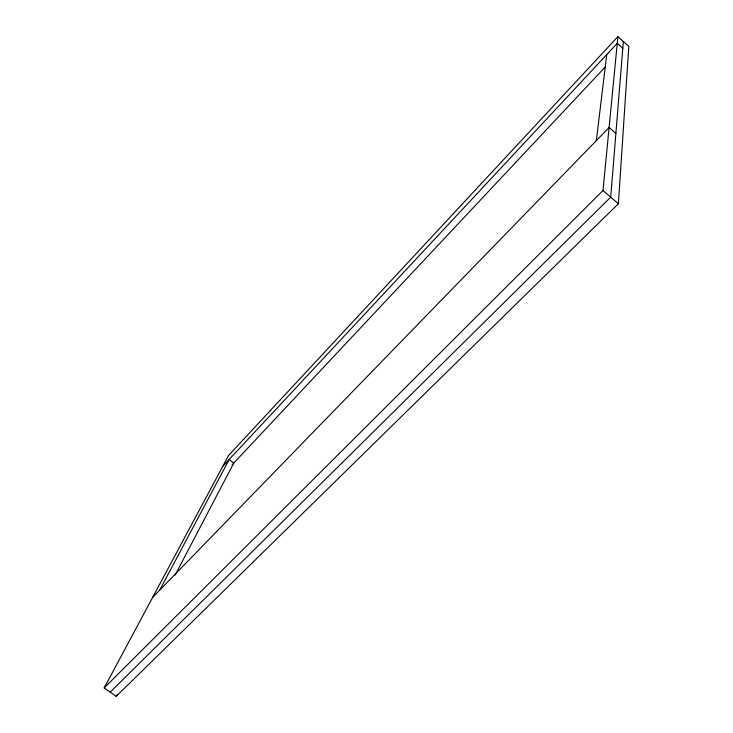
<?xml version="1.0" encoding="UTF-8"?>
<svg xmlns="http://www.w3.org/2000/svg" width="733" height="733" viewBox="0 0 733 733"><rect width="100%" height="100%" fill="white"/><g stroke="black" fill="none" stroke-linecap="round" stroke-linejoin="round"><path stroke-width="1.1" d="M618.395 203.728L628.804 46.344L617.901 36.65L228.568 455.468L104.196 687.902L116.226 696.35L618.395 203.728L603.002 190.525L617.901 36.65M623.352 41.506L610.708 197.14L110.216 692.126M596.35 140.635L606.732 54.599M116.226 696.35L117.28 694.325M175.15 575.02L233.781 463.045L229.136 459.536L159.647 590.221M222.713 466.408L617.25 43.32L622.812 48.25M232.049 464.896L605.577 66.621M152.565 597.505L609.105 127.505L615.885 133.415M104.196 687.902L603.002 190.525"/></g></svg>
